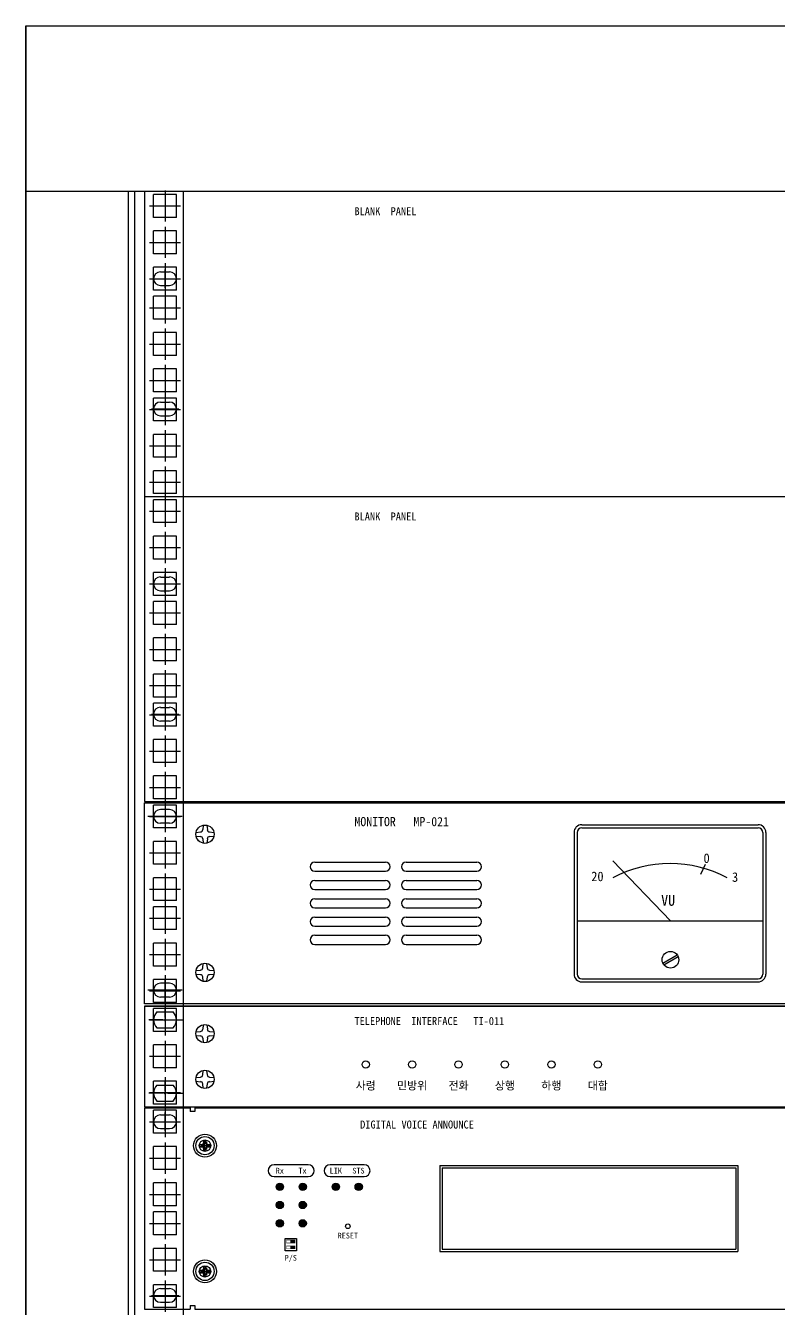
# Model space of a CAD drawing. Header units: millimetres. Extents: x 0 to 841, y 0 to 594.
# Drawn here: x 728 to 734.75, y 518.52 to 530 of the extents above; entities that cross this region are included whole.
import ezdxf
from ezdxf.enums import TextEntityAlignment as Align

# ---------------------------------------------------------------- set-up
doc = ezdxf.new("R2010")
doc.units = ezdxf.units.MM
doc.header["$LTSCALE"] = 10
doc.layers.add('LINE05', color=2, linetype='Continuous')
doc.layers.add('LINE06', color=9, linetype='Continuous')
doc.styles.get("Standard").update_dxf_attribs({"font": 'GulimChe.ttf'})

msp = doc.modelspace()

# ---------------------------------------------------------------- hatches: boundary and pattern name
at = {"layer": 'LINE06'}
for points in [[(730.374, 519.134), (730.413, 519.134), (730.413, 519.109), (730.374, 519.109)], [(730.374, 519.082), (730.413, 519.082), (730.413, 519.057), (730.374, 519.057)]]:
    msp.add_hatch(color=256, dxfattribs=at).paths.add_polyline_path(points)

# ---------------------------------------------------------------- linework, layer by layer
at = {"layer": 'LINE05'}
for p, q in [((728.001, 529.999), (728.001, 486.022)), ((728.001, 486.022), (728.001, 529.999)), ((728.001, 529.999), (740.007, 529.999)), ((740.007, 528.516), (728.001, 528.516)), ((728.921, 487.556), (728.921, 528.516)), ((729.064, 528.519), (738.944, 528.519))]:
    msp.add_line(p, q, dxfattribs=at)
at = {"layer": 'LINE06'}
for p, q in [((728.977, 490.287), (728.977, 528.516)), ((729.415, 528.516), (728.977, 528.516)), ((729.064, 528.519), (729.064, 525.788)), ((729.146, 528.284), (729.146, 528.489)), ((729.351, 528.489), (729.146, 528.489)), ((729.248, 528.526), (729.248, 528.247)), ((729.351, 528.284), (729.351, 528.489)), ((729.415, 490.287), (729.415, 528.516)), ((729.108, 528.387), (729.388, 528.387)), ((729.351, 528.284), (729.146, 528.284)), ((729.146, 527.959), (729.146, 528.164)), ((729.351, 528.164), (729.146, 528.164)), ((729.248, 528.201), (729.248, 527.921)), ((729.351, 527.959), (729.351, 528.164)), ((729.108, 528.061), (729.388, 528.061)), ((729.351, 527.959), (729.146, 527.959)), ((729.146, 527.634), (729.146, 527.838)), ((729.351, 527.838), (729.146, 527.838)), ((729.207, 527.798), (729.289, 527.798)), ((729.248, 527.876), (729.248, 527.596)), ((729.248, 527.655), (729.248, 527.818)), ((729.351, 527.634), (729.351, 527.838)), ((729.108, 527.736), (729.388, 527.736)), ((729.126, 527.736), (729.371, 527.736)), ((729.351, 527.634), (729.146, 527.634)), ((729.146, 527.374), (729.146, 527.579)), ((729.351, 527.579), (729.146, 527.579)), ((729.207, 527.675), (729.289, 527.675)), ((729.248, 527.616), (729.248, 527.336)), ((729.351, 527.374), (729.351, 527.579)), ((729.108, 527.476), (729.388, 527.476)), ((729.351, 527.374), (729.146, 527.374)), ((729.146, 527.049), (729.146, 527.253)), ((729.351, 527.253), (729.146, 527.253)), ((729.248, 527.291), (729.248, 527.011)), ((729.351, 527.049), (729.351, 527.253)), ((729.108, 527.151), (729.388, 527.151)), ((729.351, 527.049), (729.146, 527.049)), ((729.146, 526.724), (729.146, 526.928)), ((729.351, 526.928), (729.146, 526.928)), ((729.248, 526.966), (729.248, 526.686)), ((729.351, 526.724), (729.351, 526.928)), ((729.108, 526.826), (729.388, 526.826)), ((729.351, 526.724), (729.146, 526.724)), ((729.146, 526.464), (729.146, 526.668)), ((729.351, 526.668), (729.146, 526.668)), ((729.248, 526.706), (729.248, 526.426)), ((729.248, 526.652), (729.248, 526.489)), ((729.351, 526.464), (729.351, 526.668)), ((729.108, 526.566), (729.388, 526.566)), ((729.126, 526.571), (729.371, 526.571)), ((729.207, 526.632), (729.289, 526.632)), ((729.351, 526.464), (729.146, 526.464)), ((729.207, 526.509), (729.289, 526.509)), ((729.146, 526.139), (729.146, 526.343)), ((729.351, 526.343), (729.146, 526.343)), ((729.248, 526.381), (729.248, 526.101)), ((729.351, 526.139), (729.351, 526.343)), ((729.108, 526.241), (729.388, 526.241)), ((729.351, 526.139), (729.146, 526.139)), ((729.146, 525.813), (729.146, 526.018)), ((729.351, 526.018), (729.146, 526.018)), ((729.248, 526.056), (729.248, 525.776)), ((729.351, 525.813), (729.351, 526.018)), ((729.108, 525.916), (729.388, 525.916)), ((729.064, 525.788), (729.064, 523.058)), ((729.064, 525.788), (738.944, 525.788)), ((729.064, 525.788), (738.944, 525.788)), ((729.351, 525.813), (729.146, 525.813)), ((729.146, 525.554), (729.146, 525.758)), ((729.351, 525.758), (729.146, 525.758)), ((729.248, 525.796), (729.248, 525.516)), ((729.351, 525.554), (729.351, 525.758)), ((729.108, 525.656), (729.388, 525.656)), ((729.351, 525.554), (729.146, 525.554)), ((729.146, 525.228), (729.146, 525.433)), ((729.351, 525.433), (729.146, 525.433)), ((729.248, 525.471), (729.248, 525.191)), ((729.351, 525.228), (729.351, 525.433)), ((729.108, 525.331), (729.388, 525.331)), ((729.351, 525.228), (729.146, 525.228)), ((729.146, 524.903), (729.146, 525.108)), ((729.351, 525.108), (729.146, 525.108)), ((729.207, 525.067), (729.289, 525.067)), ((729.248, 525.145), (729.248, 524.865)), ((729.248, 524.924), (729.248, 525.088)), ((729.351, 524.903), (729.351, 525.108)), ((729.108, 525.005), (729.388, 525.005)), ((729.126, 525.006), (729.371, 525.006)), ((729.207, 524.944), (729.289, 524.944)), ((729.351, 524.903), (729.146, 524.903)), ((729.146, 524.643), (729.146, 524.848)), ((729.351, 524.848), (729.146, 524.848)), ((729.248, 524.886), (729.248, 524.606)), ((729.351, 524.643), (729.351, 524.848)), ((729.108, 524.746), (729.388, 524.746)), ((729.351, 524.643), (729.146, 524.643)), ((729.146, 524.318), (729.146, 524.523)), ((729.351, 524.523), (729.146, 524.523)), ((729.248, 524.56), (729.248, 524.28)), ((729.351, 524.318), (729.351, 524.523)), ((729.108, 524.42), (729.388, 524.42)), ((729.351, 524.318), (729.146, 524.318)), ((729.248, 524.235), (729.248, 523.955)), ((729.146, 523.993), (729.146, 524.197)), ((729.351, 524.197), (729.146, 524.197)), ((729.351, 523.993), (729.351, 524.197)), ((729.108, 524.095), (729.388, 524.095)), ((729.351, 523.993), (729.146, 523.993)), ((729.146, 523.733), (729.146, 523.938)), ((729.351, 523.938), (729.146, 523.938)), ((729.207, 523.901), (729.289, 523.901)), ((729.248, 523.975), (729.248, 523.695)), ((729.248, 523.922), (729.248, 523.758)), ((729.351, 523.733), (729.351, 523.938)), ((729.108, 523.835), (729.388, 523.835)), ((729.126, 523.84), (729.371, 523.84)), ((729.207, 523.779), (729.289, 523.779)), ((729.351, 523.733), (729.146, 523.733)), ((729.146, 523.408), (729.146, 523.612)), ((729.351, 523.612), (729.146, 523.612)), ((729.248, 523.65), (729.248, 523.37)), ((729.351, 523.408), (729.351, 523.612)), ((729.108, 523.51), (729.388, 523.51)), ((729.351, 523.408), (729.146, 523.408)), ((729.248, 523.325), (729.248, 523.045)), ((729.146, 523.083), (729.146, 523.287)), ((729.351, 523.287), (729.146, 523.287)), ((729.351, 523.083), (729.351, 523.287)), ((729.108, 523.185), (729.388, 523.185)), ((729.064, 523.058), (738.944, 523.058)), ((729.064, 523.048), (738.944, 523.048)), ((729.064, 521.248), (729.064, 523.048)), ((729.351, 523.083), (729.146, 523.083)), ((729.146, 522.823), (729.146, 523.027)), ((729.351, 523.027), (729.146, 523.027)), ((729.289, 522.987), (729.207, 522.987)), ((729.248, 523.065), (729.248, 522.785)), ((729.248, 523.027), (729.248, 522.823)), ((729.351, 522.823), (729.351, 523.027)), ((729.402, 522.925), (729.095, 522.925)), ((729.108, 522.925), (729.388, 522.925)), ((729.289, 522.864), (729.207, 522.864)), ((729.351, 522.823), (729.146, 522.823)), ((729.527, 522.782), (729.565, 522.786)), ((729.527, 522.749), (729.565, 522.745)), ((729.59, 522.845), (729.586, 522.807)), ((729.623, 522.845), (729.627, 522.807)), ((729.647, 522.786), (729.685, 522.782)), ((729.647, 522.745), (729.685, 522.749)), ((732.91, 522.781), (732.91, 521.515)), ((732.937, 522.781), (732.937, 521.515)), ((732.98, 522.851), (734.557, 522.851)), ((732.98, 522.824), (734.557, 522.824)), ((734.6, 522.781), (734.6, 521.515)), ((734.628, 522.781), (734.628, 521.515)), ((729.146, 522.498), (729.146, 522.702)), ((729.351, 522.702), (729.146, 522.702)), ((729.248, 522.74), (729.248, 522.46)), ((729.351, 522.498), (729.351, 522.702)), ((729.586, 522.725), (729.59, 522.687)), ((729.627, 522.725), (729.623, 522.687)), ((729.108, 522.6), (729.388, 522.6)), ((730.588, 522.516), (731.222, 522.516)), ((731.406, 522.516), (732.04, 522.516)), ((733.773, 521.99), (733.257, 522.527)), ((729.351, 522.498), (729.146, 522.498)), ((729.248, 522.415), (729.248, 522.135)), ((730.588, 522.434), (731.222, 522.434)), ((731.406, 522.434), (732.04, 522.434)), ((734.083, 522.496), (734.042, 522.407)), ((729.146, 522.172), (729.146, 522.377)), ((729.351, 522.377), (729.146, 522.377)), ((729.351, 522.172), (729.351, 522.377)), ((730.588, 522.352), (731.222, 522.352)), ((731.406, 522.352), (732.04, 522.352)), ((729.108, 522.275), (729.388, 522.275)), ((729.351, 522.172), (729.146, 522.172)), ((730.588, 522.271), (731.222, 522.271)), ((730.588, 522.189), (731.222, 522.189)), ((731.406, 522.271), (732.04, 522.271)), ((731.406, 522.189), (732.04, 522.189)), ((729.146, 521.913), (729.146, 522.117)), ((729.351, 522.117), (729.146, 522.117)), ((729.248, 522.155), (729.248, 521.875)), ((729.351, 521.913), (729.351, 522.117)), ((730.588, 522.107), (731.222, 522.107)), ((731.406, 522.107), (732.04, 522.107)), ((729.108, 522.015), (729.388, 522.015)), ((730.588, 522.025), (731.222, 522.025)), ((730.588, 521.943), (731.222, 521.943)), ((731.406, 522.025), (732.04, 522.025)), ((731.406, 521.943), (732.04, 521.943)), ((732.937, 521.99), (734.6, 521.99)), ((729.351, 521.913), (729.146, 521.913)), ((729.248, 521.83), (729.248, 521.55)), ((730.588, 521.862), (731.222, 521.862)), ((731.406, 521.862), (732.04, 521.862)), ((729.146, 521.587), (729.146, 521.792)), ((729.351, 521.792), (729.146, 521.792)), ((729.351, 521.587), (729.351, 521.792)), ((730.588, 521.78), (731.222, 521.78)), ((731.406, 521.78), (732.04, 521.78)), ((729.108, 521.69), (729.388, 521.69)), ((729.586, 521.571), (729.59, 521.609)), ((729.627, 521.571), (729.623, 521.609)), ((733.705, 521.613), (733.833, 521.687)), ((733.713, 521.598), (733.841, 521.672)), ((729.351, 521.587), (729.146, 521.587)), ((729.248, 521.504), (729.248, 521.225)), ((729.527, 521.546), (729.565, 521.551)), ((729.527, 521.514), (729.565, 521.51)), ((729.59, 521.451), (729.586, 521.489)), ((729.623, 521.451), (729.627, 521.489)), ((729.647, 521.551), (729.685, 521.546)), ((729.647, 521.51), (729.685, 521.514)), ((729.402, 521.371), (729.095, 521.371)), ((729.108, 521.364), (729.388, 521.364)), ((729.146, 521.262), (729.146, 521.467)), ((729.351, 521.467), (729.146, 521.467)), ((729.289, 521.432), (729.207, 521.432)), ((729.248, 521.269), (729.248, 521.473)), ((729.351, 521.262), (729.351, 521.467)), ((732.98, 521.472), (734.557, 521.472)), ((732.98, 521.444), (734.557, 521.444)), ((729.351, 521.262), (729.146, 521.262)), ((729.289, 521.309), (729.207, 521.309)), ((738.944, 521.248), (729.064, 521.248)), ((738.944, 521.227), (729.064, 521.227)), ((729.064, 521.227), (738.944, 521.227)), ((729.064, 521.227), (729.064, 520.327)), ((729.146, 521.002), (729.146, 521.207)), ((729.351, 521.207), (729.146, 521.207)), ((729.175, 521.176), (729.321, 521.176)), ((729.248, 521.245), (729.248, 520.965)), ((729.248, 521.125), (729.248, 521.217)), ((729.351, 521.002), (729.351, 521.207)), ((729.228, 521.105), (729.103, 521.105)), ((729.108, 521.105), (729.388, 521.105)), ((729.175, 521.033), (729.321, 521.033)), ((729.238, 521.105), (729.258, 521.105)), ((729.248, 521.094), (729.248, 521.115)), ((729.248, 521.084), (729.248, 520.992)), ((729.269, 521.105), (729.413, 521.105)), ((729.59, 521.061), (729.586, 521.023)), ((729.623, 521.061), (729.627, 521.023)), ((729.351, 521.002), (729.146, 521.002)), ((729.248, 520.919), (729.248, 520.64)), ((729.527, 520.998), (729.565, 521.002)), ((729.527, 520.966), (729.565, 520.962)), ((729.586, 520.941), (729.59, 520.903)), ((729.627, 520.941), (729.623, 520.903)), ((729.647, 521.002), (729.685, 520.998)), ((729.647, 520.962), (729.685, 520.966)), ((729.146, 520.677), (729.146, 520.882)), ((729.351, 520.882), (729.146, 520.882)), ((729.351, 520.677), (729.351, 520.882)), ((729.108, 520.779), (729.388, 520.779)), ((729.351, 520.677), (729.146, 520.677)), ((729.248, 520.594), (729.248, 520.314)), ((729.248, 520.471), (729.248, 520.563)), ((729.527, 520.589), (729.565, 520.593)), ((729.586, 520.614), (729.59, 520.652)), ((729.627, 520.614), (729.623, 520.652)), ((729.647, 520.593), (729.685, 520.589)), ((729.228, 520.45), (729.103, 520.45)), ((729.108, 520.454), (729.388, 520.454)), ((729.146, 520.352), (729.146, 520.557)), ((729.351, 520.557), (729.146, 520.557)), ((729.175, 520.522), (729.321, 520.522)), ((729.238, 520.45), (729.258, 520.45)), ((729.248, 520.44), (729.248, 520.46)), ((729.269, 520.45), (729.413, 520.45)), ((729.351, 520.352), (729.351, 520.557)), ((729.527, 520.557), (729.565, 520.552)), ((729.59, 520.494), (729.586, 520.532)), ((729.623, 520.494), (729.627, 520.532)), ((729.647, 520.552), (729.685, 520.557)), ((729.351, 520.352), (729.146, 520.352)), ((729.175, 520.379), (729.321, 520.379)), ((729.248, 520.43), (729.248, 520.338)), ((729.248, 520.334), (729.248, 520.055)), ((729.064, 520.327), (738.944, 520.327)), ((729.064, 520.317), (729.064, 518.517)), ((729.064, 520.317), (729.473, 520.317)), ((729.146, 520.092), (729.146, 520.297)), ((729.351, 520.297), (729.146, 520.297)), ((729.207, 520.256), (729.289, 520.256)), ((729.248, 520.113), (729.248, 520.276)), ((729.351, 520.092), (729.351, 520.297)), ((729.473, 520.317), (729.473, 520.284)), ((729.514, 520.284), (729.473, 520.284)), ((729.514, 520.317), (738.494, 520.317)), ((729.514, 520.317), (729.514, 520.284)), ((729.108, 520.194), (729.388, 520.194)), ((729.126, 520.194), (729.371, 520.194)), ((729.207, 520.133), (729.289, 520.133)), ((729.351, 520.092), (729.146, 520.092)), ((729.248, 520.009), (729.248, 519.729)), ((729.559, 519.991), (729.576, 519.991)), ((729.559, 519.968), (729.559, 519.991)), ((729.576, 519.984), (729.559, 519.991)), ((729.595, 520.026), (729.618, 520.026)), ((729.595, 520.01), (729.595, 520.026)), ((729.602, 520.01), (729.595, 520.026)), ((729.611, 520.01), (729.602, 520.01)), ((729.606, 519.949), (729.606, 520.01)), ((729.611, 520.01), (729.618, 520.026)), ((729.618, 520.01), (729.618, 520.026)), ((729.637, 519.991), (729.653, 519.991)), ((729.637, 519.984), (729.653, 519.991)), ((729.653, 519.968), (729.653, 519.991)), ((729.146, 519.767), (729.146, 519.972)), ((729.351, 519.972), (729.146, 519.972)), ((729.351, 519.767), (729.351, 519.972)), ((729.576, 519.975), (729.559, 519.968)), ((729.559, 519.968), (729.576, 519.968)), ((729.576, 519.984), (729.576, 519.975)), ((729.576, 519.98), (729.637, 519.98)), ((729.595, 519.933), (729.595, 519.949)), ((729.602, 519.949), (729.595, 519.933)), ((729.595, 519.933), (729.618, 519.933)), ((729.611, 519.949), (729.602, 519.949)), ((729.611, 519.949), (729.618, 519.933)), ((729.618, 519.933), (729.618, 519.949)), ((729.637, 519.984), (729.637, 519.975)), ((729.637, 519.975), (729.653, 519.968)), ((729.637, 519.968), (729.653, 519.968)), ((729.108, 519.869), (729.388, 519.869)), ((729.351, 519.767), (729.146, 519.767)), ((730.53, 519.809), (730.225, 519.809)), ((731.031, 519.809), (730.726, 519.809)), ((731.708, 519.801), (734.377, 519.801)), ((731.708, 519.801), (731.708, 519.034)), ((731.708, 519.801), (734.377, 519.801)), ((731.708, 519.801), (731.708, 519.034)), ((731.728, 519.78), (734.357, 519.78)), ((731.728, 519.78), (731.728, 519.054)), ((734.357, 519.78), (734.357, 519.054)), ((734.377, 519.801), (734.377, 519.034)), ((734.377, 519.801), (734.377, 519.034)), ((729.146, 519.442), (729.146, 519.646)), ((729.351, 519.646), (729.146, 519.646)), ((729.248, 519.684), (729.248, 519.404)), ((729.351, 519.442), (729.351, 519.646)), ((730.53, 519.702), (730.225, 519.702)), ((731.031, 519.702), (730.726, 519.702)), ((729.108, 519.544), (729.388, 519.544)), ((729.351, 519.442), (729.146, 519.442)), ((729.248, 519.424), (729.248, 519.144)), ((729.146, 519.182), (729.146, 519.387)), ((729.351, 519.387), (729.146, 519.387)), ((729.351, 519.182), (729.351, 519.387)), ((729.108, 519.284), (729.388, 519.284)), ((729.351, 519.182), (729.146, 519.182)), ((729.248, 519.099), (729.248, 518.819)), ((729.108, 518.959), (729.388, 518.959)), ((729.146, 518.857), (729.146, 519.061)), ((729.351, 519.061), (729.146, 519.061)), ((729.351, 518.857), (729.351, 519.061)), ((731.708, 519.034), (734.377, 519.034)), ((731.708, 519.034), (734.377, 519.034)), ((731.728, 519.054), (734.357, 519.054)), ((729.351, 518.857), (729.146, 518.857)), ((729.559, 518.866), (729.576, 518.866)), ((729.559, 518.843), (729.559, 518.866)), ((729.576, 518.859), (729.559, 518.866)), ((729.576, 518.85), (729.559, 518.843)), ((729.559, 518.843), (729.576, 518.843)), ((729.576, 518.859), (729.576, 518.85)), ((729.576, 518.855), (729.637, 518.855)), ((729.595, 518.901), (729.618, 518.901)), ((729.595, 518.885), (729.595, 518.901)), ((729.602, 518.885), (729.595, 518.901)), ((729.611, 518.885), (729.602, 518.885)), ((729.606, 518.824), (729.606, 518.885)), ((729.611, 518.885), (729.618, 518.901)), ((729.618, 518.885), (729.618, 518.901)), ((729.637, 518.866), (729.653, 518.866)), ((729.637, 518.859), (729.653, 518.866)), ((729.637, 518.859), (729.637, 518.85)), ((729.637, 518.85), (729.653, 518.843)), ((729.637, 518.843), (729.653, 518.843)), ((729.653, 518.843), (729.653, 518.866)), ((729.146, 518.532), (729.146, 518.736)), ((729.351, 518.736), (729.146, 518.736)), ((729.248, 518.774), (729.248, 518.494)), ((729.351, 518.532), (729.351, 518.736)), ((729.595, 518.808), (729.595, 518.824)), ((729.602, 518.824), (729.595, 518.808)), ((729.595, 518.808), (729.618, 518.808)), ((729.611, 518.824), (729.602, 518.824)), ((729.611, 518.824), (729.618, 518.808)), ((729.618, 518.808), (729.618, 518.824)), ((729.108, 518.634), (729.388, 518.634)), ((729.126, 518.64), (729.371, 518.64)), ((729.207, 518.701), (729.289, 518.701)), ((729.248, 518.722), (729.248, 518.558)), ((729.064, 518.517), (729.473, 518.517)), ((729.351, 518.532), (729.146, 518.532)), ((729.207, 518.579), (729.289, 518.579)), ((729.473, 518.55), (729.473, 518.517)), ((729.473, 518.55), (729.514, 518.55)), ((729.514, 518.55), (729.514, 518.517)), ((729.514, 518.517), (738.494, 518.517))]:
    msp.add_line(p, q, dxfattribs=at)
at = {"layer": 'LINE06', "const_width": 0.0307}
for points in [[(730.261, 519.612, 1), (730.291, 519.612, 1)], [(730.465, 519.612, 1), (730.496, 519.612, 1)], [(730.762, 519.612, 1), (730.793, 519.612, 1)], [(730.966, 519.612, 1), (730.997, 519.612, 1)], [(730.261, 519.449, 1), (730.291, 519.449, 1)], [(730.465, 519.449, 1), (730.496, 519.449, 1)], [(730.261, 519.285, 1), (730.291, 519.285, 1)], [(730.465, 519.285, 1), (730.496, 519.285, 1)]]:
    msp.add_lwpolyline(points, format="xyb", close=True, dxfattribs=at)
at = {"layer": 'LINE06'}
msp.add_lwpolyline([(730.323, 519.148), (730.426, 519.148), (730.426, 519.04), (730.323, 519.04)], close=True, dxfattribs=at)
at = {"layer": 'LINE06', "const_width": 0.0052}
for points in [[(730.413, 519.135), (730.413, 519.109), (730.336, 519.109), (730.336, 519.135)], [(730.413, 519.083), (730.413, 519.057), (730.336, 519.057), (730.336, 519.083)], [(730.374, 519.134), (730.413, 519.134), (730.413, 519.109), (730.374, 519.109)], [(730.374, 519.082), (730.413, 519.082), (730.413, 519.057), (730.374, 519.057)]]:
    msp.add_lwpolyline(points, close=True, dxfattribs=at)
at = {"layer": 'LINE06'}
for centre, radius in [((729.606, 522.766), 0.0818), ((733.773, 521.643), 0.0746), ((729.606, 521.53), 0.0818), ((729.606, 520.982), 0.0818), ((731.045, 520.706), 0.0327), ((731.46, 520.706), 0.0327), ((731.876, 520.706), 0.0327), ((732.291, 520.706), 0.0327), ((732.707, 520.706), 0.0327), ((733.123, 520.706), 0.0327), ((729.606, 520.573), 0.0818), ((729.606, 519.98), 0.102), ((729.606, 519.98), 0.0818), ((729.606, 519.98), 0.0511), ((730.276, 519.612), 0.0327), ((730.481, 519.612), 0.0327), ((730.777, 519.612), 0.0327), ((730.982, 519.612), 0.0327), ((730.276, 519.449), 0.0327), ((730.481, 519.449), 0.0327), ((730.276, 519.285), 0.0327), ((730.481, 519.285), 0.0327), ((730.885, 519.259), 0.0205), ((729.606, 518.855), 0.102), ((729.606, 518.855), 0.0818), ((729.606, 518.855), 0.0511)]:
    msp.add_circle(centre, radius, dxfattribs=at)
for centre, radius, start, end in [((729.207, 527.736), 0.0614, 90, 270), ((729.289, 527.736), 0.0614, 270, 90), ((729.207, 526.571), 0.0614, 90, 270), ((729.289, 526.571), 0.0614, 270, 90), ((729.207, 525.006), 0.0614, 90, 270), ((729.289, 525.006), 0.0614, 270, 90), ((729.207, 523.84), 0.0614, 90, 270), ((729.289, 523.84), 0.0614, 270, 90), ((729.207, 522.925), 0.0614, 90, 270), ((729.289, 522.925), 0.0614, 270, 90), ((729.565, 522.807), 0.0205, 270, 0), ((729.565, 522.725), 0.0205, 0, 90), ((729.647, 522.807), 0.0205, 180, 270), ((729.647, 522.725), 0.0205, 90, 180), ((732.98, 522.781), 0.0703, 90, 180), ((732.98, 522.781), 0.0426, 90, 180), ((734.557, 522.781), 0.0703, 0, 90), ((734.557, 522.781), 0.0426, 0, 90), ((730.588, 522.475), 0.0409, 90, 270), ((731.222, 522.475), 0.0409, 270, 90), ((731.406, 522.475), 0.0409, 90, 270), ((732.04, 522.475), 0.0409, 270, 90), ((733.769, 521.417), 1.087, 61.9258, 118.0742), ((730.588, 522.312), 0.0409, 90, 270), ((731.222, 522.312), 0.0409, 270, 90), ((731.406, 522.312), 0.0409, 90, 270), ((732.04, 522.312), 0.0409, 270, 90), ((730.588, 522.148), 0.0409, 90, 270), ((731.222, 522.148), 0.0409, 270, 90), ((731.406, 522.148), 0.0409, 90, 270), ((732.04, 522.148), 0.0409, 270, 90), ((730.588, 521.984), 0.0409, 90, 270), ((731.222, 521.984), 0.0409, 270, 90), ((731.406, 521.984), 0.0409, 90, 270), ((732.04, 521.984), 0.0409, 270, 90), ((730.588, 521.821), 0.0409, 90, 270), ((731.222, 521.821), 0.0409, 270, 90), ((731.406, 521.821), 0.0409, 90, 270), ((732.04, 521.821), 0.0409, 270, 90), ((729.565, 521.571), 0.0205, 270, 0), ((729.565, 521.489), 0.0205, 0, 90), ((729.647, 521.571), 0.0205, 180, 270), ((729.647, 521.489), 0.0205, 90, 180), ((732.98, 521.515), 0.0703, 180, 270), ((732.98, 521.515), 0.0426, 180, 270), ((734.557, 521.515), 0.0426, 270, 0), ((734.557, 521.515), 0.0703, 270, 0), ((729.207, 521.371), 0.0614, 90, 270), ((729.289, 521.371), 0.0614, 270, 90), ((729.248, 521.105), 0.102, 135.573, 224.427), ((729.248, 521.105), 0.102, 315.573, 44.427), ((729.565, 521.023), 0.0205, 270, 0), ((729.647, 521.023), 0.0205, 180, 270), ((729.565, 520.941), 0.0205, 0, 90), ((729.647, 520.941), 0.0205, 90, 180), ((729.565, 520.614), 0.0205, 270, 0), ((729.647, 520.614), 0.0205, 180, 270), ((729.248, 520.45), 0.102, 135.573, 224.427), ((729.248, 520.45), 0.102, 315.573, 44.427), ((729.565, 520.532), 0.0205, 0, 90), ((729.647, 520.532), 0.0205, 90, 180), ((729.207, 520.194), 0.0614, 90, 270), ((729.289, 520.194), 0.0614, 270, 90), ((729.576, 520.01), 0.0187, 270, 0), ((729.576, 520.01), 0.0257, 270, 0), ((729.637, 520.01), 0.0257, 180, 270), ((729.637, 520.01), 0.0187, 180, 270), ((729.576, 519.949), 0.0257, 0, 90), ((729.576, 519.949), 0.0187, 0, 90), ((729.637, 519.949), 0.0257, 90, 180), ((729.637, 519.949), 0.0187, 90, 180), ((730.225, 519.756), 0.0532, 90, 270), ((730.53, 519.756), 0.0532, 270, 90), ((730.726, 519.756), 0.0532, 90, 270), ((731.031, 519.756), 0.0532, 270, 90), ((729.576, 518.885), 0.0187, 270, 0), ((729.576, 518.885), 0.0257, 270, 0), ((729.576, 518.824), 0.0257, 0, 90), ((729.576, 518.824), 0.0187, 0, 90), ((729.637, 518.885), 0.0257, 180, 270), ((729.637, 518.824), 0.0257, 90, 180), ((729.637, 518.885), 0.0187, 180, 270), ((729.637, 518.824), 0.0187, 90, 180), ((729.207, 518.64), 0.0614, 90, 270), ((729.289, 518.64), 0.0614, 270, 90)]:
    msp.add_arc(centre, radius, start, end, dxfattribs=at)
at = {"layer": 'LINE06', "linetype": 'ByBlock'}
for p in [(729.146, 527.736), (729.351, 527.736), (729.146, 525.006), (729.351, 525.006)]:
    msp.add_point(p, dxfattribs=at)

# ---------------------------------------------------------------- texts
at = {"layer": 'LINE06'}
for s, height, p in [('BLANK  PANEL', 0.07159, (730.944, 528.304)), ('BLANK  PANEL', 0.07159, (730.944, 525.573)), ('MONITOR   MP-021', 0.08182, (730.944, 522.838)), ('0', 0.0853, (734.069, 522.509)), ('20', 0.0853, (733.064, 522.346)), ('3', 0.0853, (734.324, 522.34)), ('VU', 0.0959, (733.69, 522.126)), ('TELEPHONE  INTERFACE   TI-011', 0.07159, (730.944, 521.059)), ('DIGITAL VOICE ANNOUNCE', 0.07159, (730.995, 520.133))]:
    msp.add_text(s, height=height, dxfattribs=at).set_placement(p)
for s, height, p in [('사령', 0.0716, (731.045, 520.517)), ('민방위', 0.0716, (731.46, 520.517)), ('전화', 0.0716, (731.876, 520.517)), ('상행', 0.0716, (732.291, 520.517)), ('하행', 0.0716, (732.707, 520.517)), ('대합', 0.0716, (733.123, 520.517)), ('Rx', 0.0511, (730.276, 519.756)), ('Tx', 0.0511, (730.479, 519.756)), ('LIK', 0.0511, (730.777, 519.756)), ('STS', 0.0511, (730.98, 519.756)), ('RESET', 0.0511, (730.885, 519.175)), ('P/S', 0.0511, (730.374, 518.976))]:
    msp.add_text(s, height=height, dxfattribs=at).set_placement(p, align=Align.MIDDLE_CENTER)

doc.saveas('drawing.dxf')
